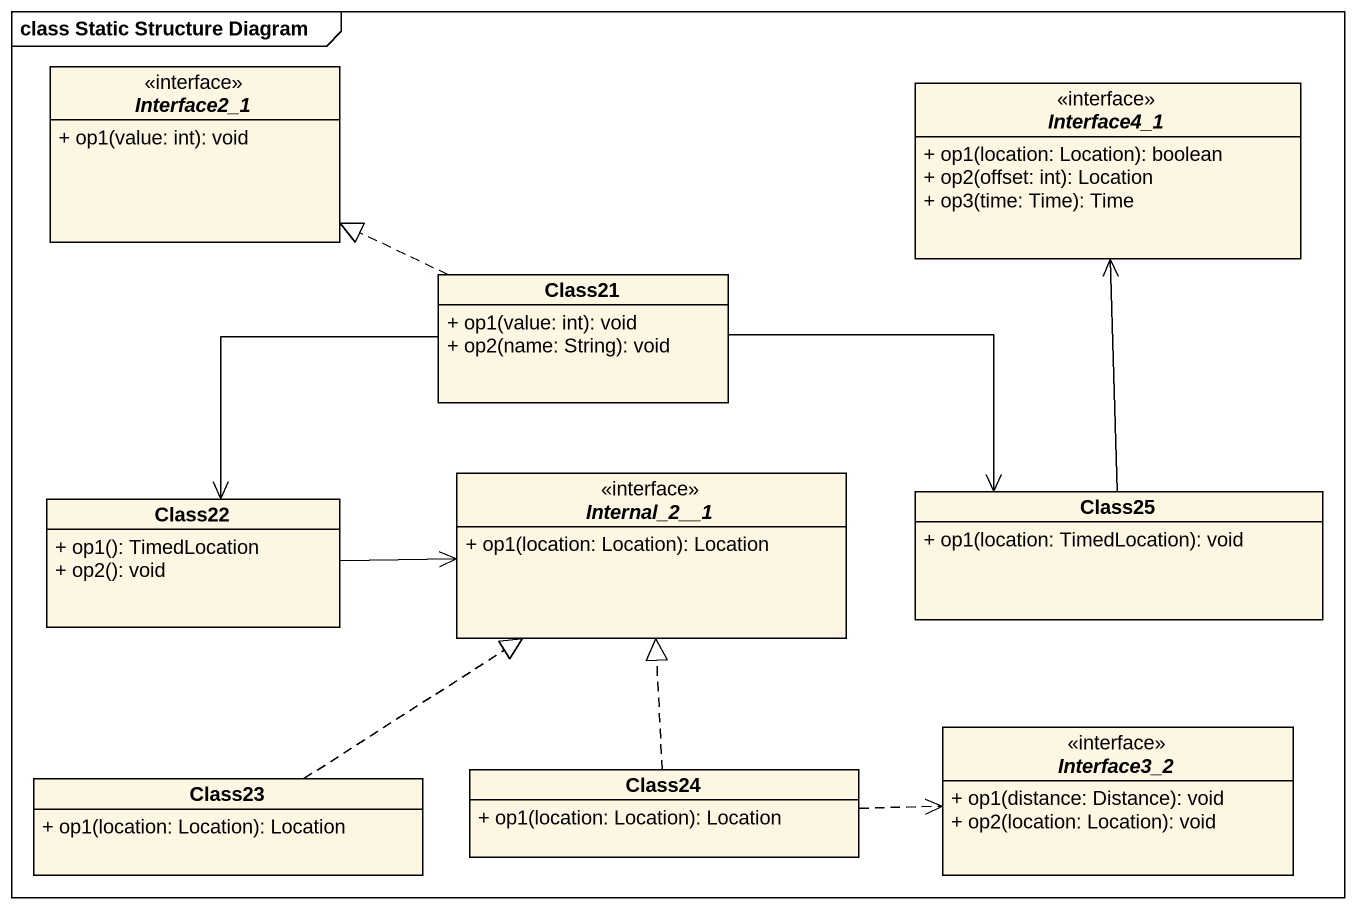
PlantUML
@startuml
mainframe class Static Structure Diagram
hide circle
hide empty members
skinparam classAttributeIconSize 0
interface Interface2_1 {
  + op1(value: int): void
}
interface Interface4_1 {
  + op1(location: Location): boolean
  + op2(offset: int): Location
  + op3(time: Time): Time
}
class Class21 {
  + op1(value: int): void
  + op2(name: String): void
}
class Class22 {
  + op1(): TimedLocation
  + op2(): void
}
interface "Internal_2__1" as Internal_2_1 {
  + op1(location: Location): Location
}
class Class25 {
  + op1(location: TimedLocation): void
}
class Class23 {
  + op1(location: Location): Location
}
class Class24 {
  + op1(location: Location): Location
}
interface Interface3_2 {
  + op1(distance: Distance): void
  + op2(location: Location): void
}
Class21 .left.|> Interface2_1
Class21 -left-> Class22
Class21 -right-> Class25
Class22 -right-> Internal_2_1
Class25 -up-> Interface4_1
Class23 .up.|> Internal_2_1
Class24 .up.|> Internal_2_1
Class24 .right.> Interface3_2
@enduml
